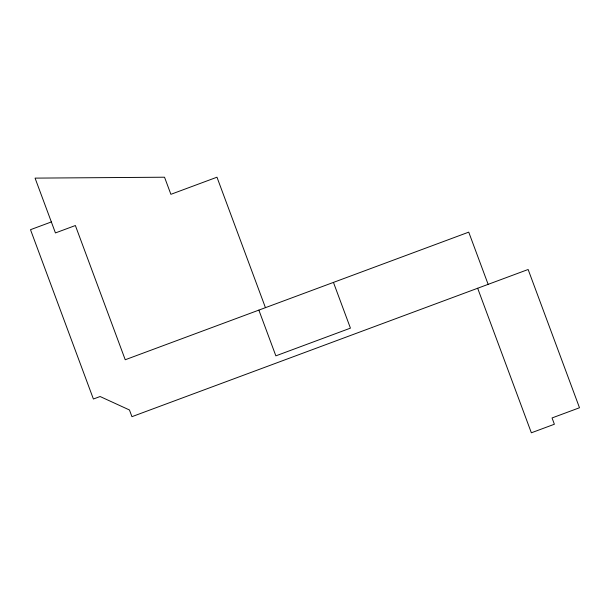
<?xml version="1.0" encoding="UTF-8"?>
<svg xmlns="http://www.w3.org/2000/svg" width="610" height="610" viewBox="0 0 610 610"><rect width="100%" height="100%" fill="white"/><g stroke="black" fill="none" stroke-linecap="round" stroke-linejoin="round"><path stroke-width="0.91" d="M51.347 221.948L30.5 229.688L93.399 399.016L100.101 396.523L129.457 409.981L131.943 416.676L528.138 269.498L579.5 407.754L552.05 417.949L554.383 424.24L531.356 432.795L477.661 288.248M488.137 284.351L468.739 232.143L125.233 359.755L75.373 225.525L55.434 232.936L35.067 178.12L164.532 177.213L170.891 194.323L216.977 177.205L265.441 307.661M333.449 282.399L350.437 328.142L275.857 355.851L258.861 310.109"/></g></svg>
